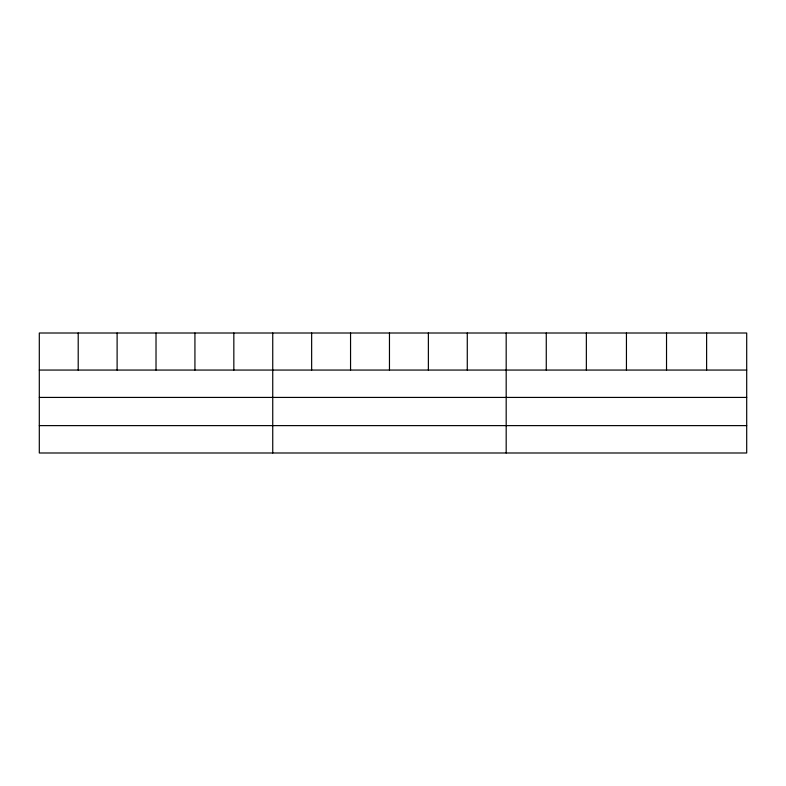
<?xml version="1.0" encoding="UTF-8"?>
<svg xmlns="http://www.w3.org/2000/svg" width="786" height="786" viewBox="0 0 786 786"><rect width="100%" height="100%" fill="white"/><g stroke="black" fill="none" stroke-linecap="round" stroke-linejoin="round"><path stroke-width="1.18" d="M746.7 397.421L746.7 333.009L39.3 333.009L39.3 452.991L746.7 452.991L746.7 397.421L39.3 397.421M39.3 370.059L746.7 370.059M39.3 425.619L746.7 425.619M706.614 333.009L706.614 370.059M666.528 333.009L666.528 370.059M626.442 333.009L626.442 370.059M586.356 333.009L586.356 370.059M546.27 333.009L546.27 370.059M506.184 333.009L506.184 452.991M467.277 333.009L467.277 370.059M428.37 333.009L428.37 370.059M389.463 333.009L389.463 370.059M350.556 333.009L350.556 370.059M311.649 333.009L311.649 370.059M272.742 333.009L272.742 452.991M233.835 333.009L233.835 370.059M194.928 333.009L194.928 370.059M156.021 333.009L156.021 370.059M117.114 333.009L117.114 370.059M78.207 333.009L78.207 370.059"/></g></svg>
